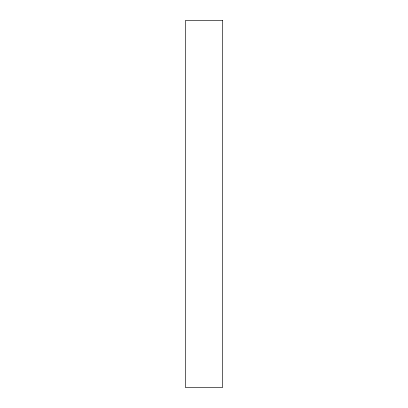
<?xml version="1.0" encoding="UTF-8"?>
<svg xmlns="http://www.w3.org/2000/svg" width="408" height="408" viewBox="0 0 408 408"><rect width="100%" height="100%" fill="white"/><g stroke="black" fill="none" stroke-linecap="round" stroke-linejoin="round"><path stroke-width="0.61" d="M222.477 20.4L185.523 20.4L185.523 387.6L222.477 387.6L222.477 20.4"/></g></svg>
